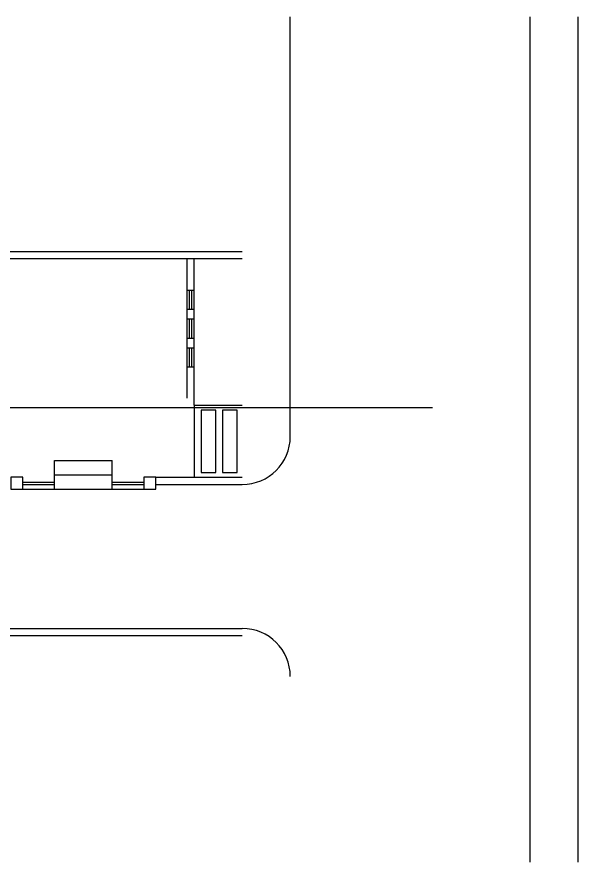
# Model space of a CAD drawing. Header units: inches. Extents: x -9 to 337, y -247 to 209.
# Drawn here: x 296.19 to 307.89, y 60.56 to 78.17 of the extents above; entities that cross this region are included whole.
import ezdxf

# ---------------------------------------------------------------- set-up
doc = ezdxf.new("R2010")
doc.units = ezdxf.units.IN
doc.header["$MEASUREMENT"] = 0

msp = doc.modelspace()

# ---------------------------------------------------------------- linework, layer by layer
at = {"color": 8}
for p, q in [((301.887, 69.428), (301.887, 78.17)), ((306.887, 60.56), (306.887, 78.17)), ((307.887, 60.56), (307.887, 78.17)), ((300.887, 73.278), (293.042, 73.278)), ((300.887, 73.128), (293.042, 73.128)), ((299.737, 72.478), (299.737, 73.128)), ((299.887, 72.478), (299.887, 73.128)), ((299.737, 72.478), (299.887, 72.478)), ((299.737, 71.878), (299.737, 72.078)), ((299.737, 72.078), (299.887, 72.078)), ((299.887, 71.878), (299.887, 72.078)), ((299.737, 71.878), (299.887, 71.878)), ((299.737, 71.278), (299.737, 71.478)), ((299.737, 71.478), (299.887, 71.478)), ((299.887, 71.278), (299.887, 71.478)), ((299.737, 71.278), (299.887, 71.278)), ((299.737, 70.228), (299.737, 70.878)), ((299.737, 70.878), (299.887, 70.878)), ((299.887, 70.078), (299.887, 70.878)), ((299.887, 70.078), (299.887, 68.578)), ((299.887, 70.078), (300.887, 70.078)), ((296.975, 68.928), (298.175, 68.928)), ((296.975, 68.328), (296.975, 68.928)), ((298.175, 68.328), (298.175, 68.928)), ((296.975, 68.628), (298.175, 68.628)), ((299.087, 68.578), (300.887, 68.578)), ((296.314, 68.478), (296.975, 68.478)), ((296.314, 68.428), (296.975, 68.428)), ((296.314, 68.328), (298.837, 68.328)), ((298.175, 68.478), (298.837, 68.478)), ((298.175, 68.428), (298.837, 68.428)), ((299.087, 68.428), (300.887, 68.428)), ((292.087, 65.428), (300.887, 65.428)), ((292.087, 65.278), (300.887, 65.278))]:
    msp.add_line(p, q, dxfattribs=at)
at = {"color": 1}
for p, q in [((299.737, 72.078), (299.737, 72.478)), ((299.887, 72.078), (299.887, 72.478)), ((299.737, 71.478), (299.737, 71.878)), ((299.887, 71.478), (299.887, 71.878)), ((299.737, 70.878), (299.737, 71.278)), ((299.887, 70.878), (299.887, 71.278))]:
    msp.add_line(p, q, dxfattribs=at)
at = {"color": 2}
for p, q in [((299.787, 72.078), (299.787, 72.478)), ((299.837, 72.078), (299.837, 72.478)), ((299.787, 71.478), (299.787, 71.878)), ((299.837, 71.478), (299.837, 71.878)), ((299.787, 70.878), (299.787, 71.278)), ((299.837, 70.878), (299.837, 71.278))]:
    msp.add_line(p, q, dxfattribs=at)
msp.add_line((294.669, 70.032), (304.851, 70.032))
at = {"color": 8}
for points in [[(300.332, 68.678), (300.332, 69.978), (300.032, 69.978), (300.032, 68.678)], [(300.777, 68.678), (300.777, 69.978), (300.477, 69.978), (300.477, 68.678)], [(296.314, 68.328), (296.314, 68.578), (296.064, 68.578), (296.064, 68.328)], [(299.087, 68.328), (299.087, 68.578), (298.837, 68.578), (298.837, 68.328)]]:
    msp.add_lwpolyline(points, close=True, dxfattribs=at)
for centre, start, end in [((300.887, 69.428), 270, 0), ((300.887, 64.428), 0, 90)]:
    msp.add_arc(centre, 1, start, end, dxfattribs=at)

doc.saveas('drawing.dxf')
